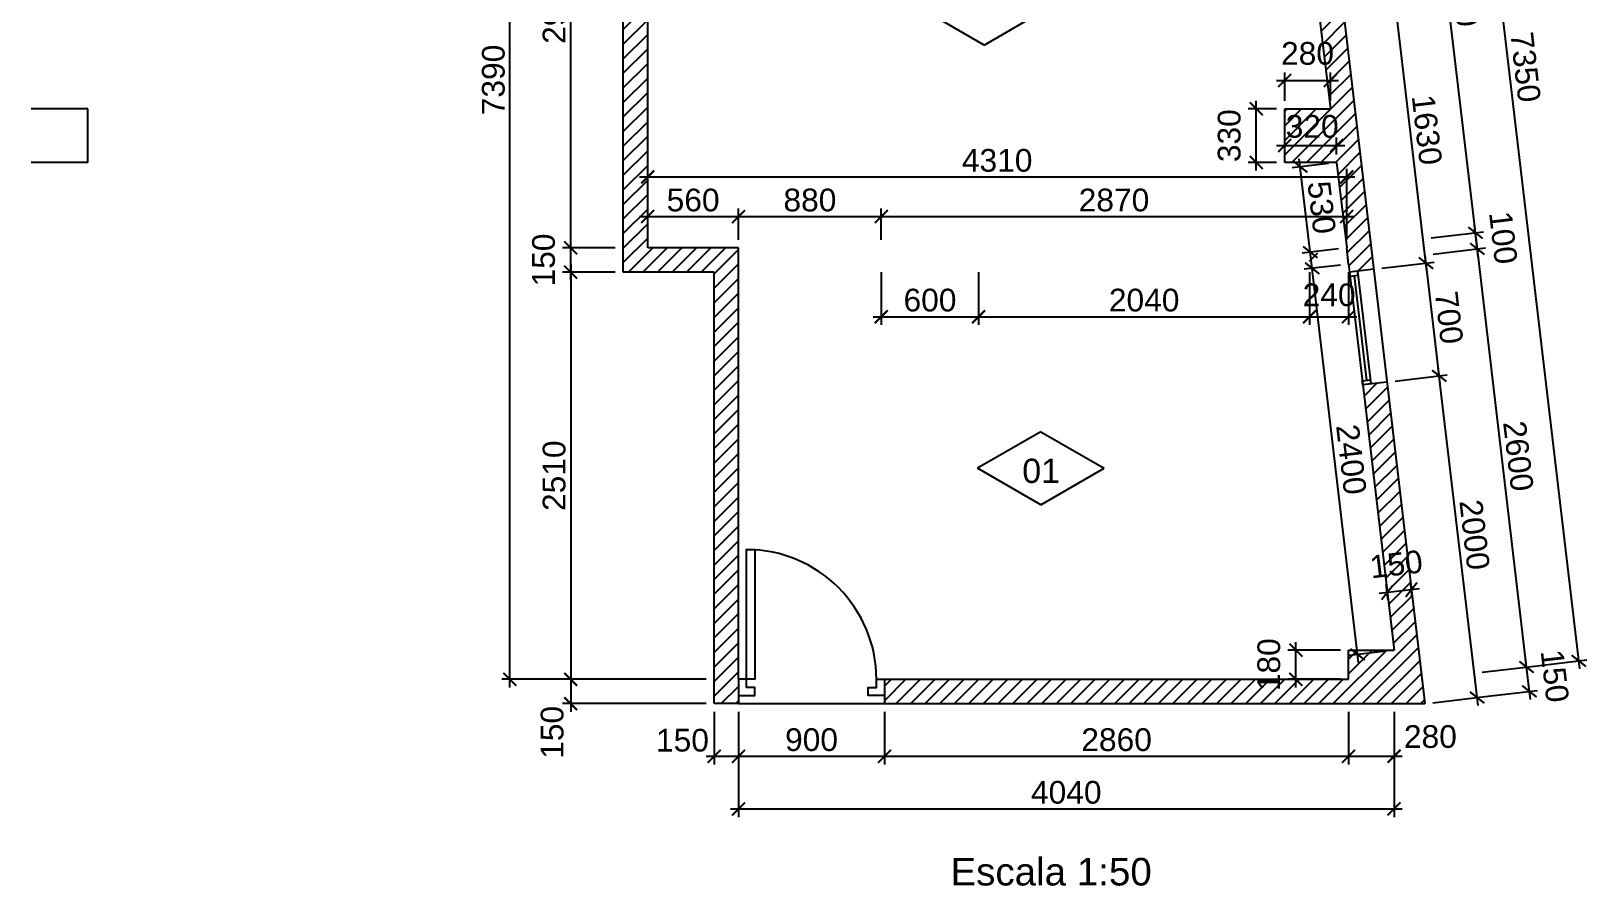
# Model space of a CAD drawing. Header units: millimetres. Extents: x -3360 to 23723, y -274 to 10176.
# Drawn here: x -3360 to 6229, y -274 to 4996 of the extents above; entities that cross this region are included whole.
import ezdxf

# ---------------------------------------------------------------- set-up
doc = ezdxf.new("R2010")
doc.units = ezdxf.units.MM
for name, color, linetype in [('A_locales', 4, 'Continuous'), ('A_text', 4, 'Continuous'), ('Carpintería', 1, 'Continuous'), ('Cotas', 6, 'Continuous'), ('Muros', 2, 'Continuous'), ('Sombreado', 9, 'Continuous'), ('Textos', 1, 'Continuous')]:
    doc.layers.add(name, color=color, linetype=linetype)
doc.styles.add('Arial', font='arial.ttf')
doc.styles.get("Standard").update_dxf_attribs({"font": 'arial.ttf'})
doc.dimstyles.new('STANDARD$0', dxfattribs={"dimscale": 0, "dimtxt": 2, "dimasz": 2, "dimexe": 2, "dimexo": 2, "dimgap": 1, "dimtad": 1, "dimdec": 0, "dimzin": 0, "dimdsep": 46, "dimtxsty": 'Standard', "dimblk1": 'ARCHTICK', "dimblk2": 'ARCHTICK', "dimsah": 1, "dimcen": 0.09, "dimclrd": 6, "dimclre": 6, "dimclrt": 4, "dimadec": 0, "dimazin": 0, "dimtfac": 1, "dimtdec": 4, "dimtofl": 0, "dimtmove": 2, "dimatfit": 3, "dimldrblk": 'ARCHTICK', "dimfxl": 1, "dimtolj": 1, "dimtzin": 0, "dimarcsym": 0})
pattern_1 = [(45, (-10014.09, 0), (-44.90128, 44.90128), [])]

# ---------------------------------------------------------------- blocks, each defined once
blk = doc.blocks.new('_ArchTick')
at = {"color": 0, "const_width": 0.15}
blk.add_lwpolyline([(-0.5, -0.5), (0.5, 0.5)], dxfattribs=at)
blk = doc.blocks.new('*D1')
at = {"layer": 'Cotas', "color": 6, "lineweight": -2, "transparency": 16777216}
for p, q in [((1000, 800), (1000, 475.5)), ((1900, 800), (1900, 475.5)), ((950, 525.5), (1950, 525.5))]:
    blk.add_line(p, q, dxfattribs=at)
at = {"layer": 'Defpoints', "color": 0, "transparency": 16777216}
for p in [(1000, 850), (1900, 850), (1900, 525.5)]:
    blk.add_point(p, dxfattribs=at)
at = {"layer": 'Cotas', "color": 6, "lineweight": -2, "transparency": 16777216, "xscale": 80, "yscale": 80, "zscale": 80, "rotation": 180}
blk.add_blockref('_ArchTick', (1000, 525.5), dxfattribs=at)
at = {"layer": 'Cotas', "color": 6, "lineweight": -2, "transparency": 16777216, "xscale": 80, "yscale": 80, "zscale": 80}
blk.add_blockref('_ArchTick', (1900, 525.5), dxfattribs=at)
at = {"layer": 'Cotas', "color": 4, "transparency": 16777216, "insert": (1450, 627), "char_height": 140, "attachment_point": 5, "style": 'Arial'}
blk.add_mtext('\\A1;900', dxfattribs=at)
blk = doc.blocks.new('*D3')
at = {"layer": 'Cotas', "color": 6, "lineweight": -2, "transparency": 16777216}
for p, q in [((850, 800), (850, 475.5)), ((1000, 800), (1000, 475.5)), ((800, 525.5), (1050, 525.5))]:
    blk.add_line(p, q, dxfattribs=at)
at = {"layer": 'Defpoints', "color": 0, "transparency": 16777216}
for p in [(850, 850), (1000, 850), (1000, 525.5)]:
    blk.add_point(p, dxfattribs=at)
at = {"layer": 'Cotas', "color": 6, "lineweight": -2, "transparency": 16777216, "xscale": 80, "yscale": 80, "zscale": 80, "rotation": 180}
blk.add_blockref('_ArchTick', (850, 525.5), dxfattribs=at)
at = {"layer": 'Cotas', "color": 6, "lineweight": -2, "transparency": 16777216, "xscale": 80, "yscale": 80, "zscale": 80}
blk.add_blockref('_ArchTick', (1000, 525.5), dxfattribs=at)
at = {"layer": 'Cotas', "color": 4, "transparency": 16777216, "insert": (654.5, 623.8), "char_height": 140, "attachment_point": 5, "style": 'Arial'}
blk.add_mtext('\\A1;150', dxfattribs=at)
blk = doc.blocks.new('*D4')
at = {"layer": 'Cotas', "color": 6, "lineweight": -2, "transparency": 16777216}
for p, q in [((1900, 800), (1900, 475.5)), ((4760, 800), (4760, 475.5)), ((1850, 525.5), (4810, 525.5))]:
    blk.add_line(p, q, dxfattribs=at)
at = {"layer": 'Defpoints', "color": 0, "transparency": 16777216}
for p in [(1900, 850), (4760, 850), (4760, 525.5)]:
    blk.add_point(p, dxfattribs=at)
at = {"layer": 'Cotas', "color": 6, "lineweight": -2, "transparency": 16777216, "xscale": 80, "yscale": 80, "zscale": 80, "rotation": 180}
blk.add_blockref('_ArchTick', (1900, 525.5), dxfattribs=at)
at = {"layer": 'Cotas', "color": 6, "lineweight": -2, "transparency": 16777216, "xscale": 80, "yscale": 80, "zscale": 80}
blk.add_blockref('_ArchTick', (4760, 525.5), dxfattribs=at)
at = {"layer": 'Cotas', "color": 4, "transparency": 16777216, "insert": (3330, 627), "char_height": 140, "attachment_point": 5, "style": 'Arial'}
blk.add_mtext('\\A1;2860', dxfattribs=at)
blk = doc.blocks.new('*D5')
at = {"layer": 'Cotas', "color": 6, "lineweight": -2, "transparency": 16777216}
for p, q in [((4760, 800), (4760, 475.5)), ((5040, 800), (5040, 475.5)), ((4710, 525.5), (5090, 525.5))]:
    blk.add_line(p, q, dxfattribs=at)
at = {"layer": 'Defpoints', "color": 0, "transparency": 16777216}
for p in [(4760, 850), (5040, 850), (5040, 525.5)]:
    blk.add_point(p, dxfattribs=at)
at = {"layer": 'Cotas', "color": 6, "lineweight": -2, "transparency": 16777216, "xscale": 80, "yscale": 80, "zscale": 80, "rotation": 180}
blk.add_blockref('_ArchTick', (4760, 525.5), dxfattribs=at)
at = {"layer": 'Cotas', "color": 6, "lineweight": -2, "transparency": 16777216, "xscale": 80, "yscale": 80, "zscale": 80}
blk.add_blockref('_ArchTick', (5040, 525.5), dxfattribs=at)
at = {"layer": 'Cotas', "color": 4, "transparency": 16777216, "insert": (5264.1, 646.3), "char_height": 140, "attachment_point": 5, "style": 'Arial'}
blk.add_mtext('\\A1;280', dxfattribs=at)
blk = doc.blocks.new('*D6')
at = {"layer": 'Cotas', "color": 6, "lineweight": -2, "transparency": 16777216}
for p, q in [((5558, 838.3), (5313, 2920.2)), ((5046.3, 2838.5), (5368.5, 2876.4)), ((5279.5, 855.8), (5601.8, 893.8))]:
    blk.add_line(p, q, dxfattribs=at)
at = {"layer": 'Defpoints', "color": 0, "transparency": 16777216}
for p in [(4996.6, 2832.7), (5318.9, 2870.6), (5229.9, 850)]:
    blk.add_point(p, dxfattribs=at)
at = {"layer": 'Cotas', "color": 6, "lineweight": -2, "transparency": 16777216, "xscale": 80, "yscale": 80, "zscale": 80}
for p, rotation in [((5318.9, 2870.6), 96.70983680774475), ((5552.1, 887.9), 276.7098368077448)]:
    blk.add_blockref('_ArchTick', p, dxfattribs=dict(at, rotation=rotation))
at = {"layer": 'Cotas', "color": 4, "transparency": 16777216, "insert": (5536.3, 1891.1), "char_height": 140, "attachment_point": 5, "rotation": 276.70984, "style": 'Arial'}
blk.add_mtext('\\A1;2000', dxfattribs=at)
blk = doc.blocks.new('*D7')
at = {"layer": 'Cotas', "color": 6, "lineweight": -2, "transparency": 16777216}
for p, q in [((800, 1000), (-84.5, 1000)), ((-34.5, 1050), (-34.5, 800)), ((800, 850), (-84.5, 850))]:
    blk.add_line(p, q, dxfattribs=at)
at = {"layer": 'Defpoints', "color": 0, "transparency": 16777216}
for p in [(850, 1000), (-34.5, 850), (850, 850)]:
    blk.add_point(p, dxfattribs=at)
at = {"layer": 'Cotas', "color": 6, "lineweight": -2, "transparency": 16777216, "xscale": 80, "yscale": 80, "zscale": 80}
for p, rotation in [((-34.5, 1000), 90), ((-34.5, 850), 270)]:
    blk.add_blockref('_ArchTick', p, dxfattribs=dict(at, rotation=rotation))
at = {"layer": 'Cotas', "color": 4, "transparency": 16777216, "insert": (-148.2, 672.9), "char_height": 140, "attachment_point": 5, "rotation": 90, "style": 'Arial'}
blk.add_mtext('\\A1;150', dxfattribs=at)
blk = doc.blocks.new('*D8')
at = {"layer": 'Cotas', "color": 6, "lineweight": -2, "transparency": 16777216}
for p, q in [((-34.5, 3560), (-34.5, 950)), ((240, 3510), (-84.5, 3510)), ((800, 1000), (-84.5, 1000))]:
    blk.add_line(p, q, dxfattribs=at)
at = {"layer": 'Defpoints', "color": 0, "transparency": 16777216}
for p in [(290, 3510), (-34.5, 1000), (850, 1000)]:
    blk.add_point(p, dxfattribs=at)
at = {"layer": 'Cotas', "color": 6, "lineweight": -2, "transparency": 16777216, "xscale": 80, "yscale": 80, "zscale": 80}
for p, rotation in [((-34.5, 3510), 90), ((-34.5, 1000), 270)]:
    blk.add_blockref('_ArchTick', p, dxfattribs=dict(at, rotation=rotation))
at = {"layer": 'Cotas', "color": 4, "transparency": 16777216, "insert": (-136, 2255), "char_height": 140, "attachment_point": 5, "rotation": 90, "style": 'Arial'}
blk.add_mtext('\\A1;2510', dxfattribs=at)
blk = doc.blocks.new('*D9')
at = {"layer": 'Cotas', "color": 6, "lineweight": -2, "transparency": 16777216}
for p, q in [((240, 3660), (-84.5, 3660)), ((-34.5, 3460), (-34.5, 3710)), ((240, 3510), (-84.5, 3510))]:
    blk.add_line(p, q, dxfattribs=at)
at = {"layer": 'Defpoints', "color": 0, "transparency": 16777216}
for p in [(-34.5, 3660), (290, 3660), (290, 3510)]:
    blk.add_point(p, dxfattribs=at)
at = {"layer": 'Cotas', "color": 6, "lineweight": -2, "transparency": 16777216, "xscale": 80, "yscale": 80, "zscale": 80}
for p, rotation in [((-34.5, 3660), 90), ((-34.5, 3510), 270)]:
    blk.add_blockref('_ArchTick', p, dxfattribs=dict(at, rotation=rotation))
at = {"layer": 'Cotas', "color": 4, "transparency": 16777216, "insert": (-201, 3585), "char_height": 140, "attachment_point": 5, "rotation": 90, "style": 'Arial'}
blk.add_mtext('\\A1;150', dxfattribs=at)
blk = doc.blocks.new('*D10')
at = {"layer": 'Cotas', "color": 6, "lineweight": -2, "transparency": 16777216}
for p, q in [((4964.5, 3533.7), (5286.7, 3571.6)), ((5324.7, 2820.9), (5231.2, 3615.4)), ((5046.3, 2838.5), (5368.5, 2876.4))]:
    blk.add_line(p, q, dxfattribs=at)
at = {"layer": 'Defpoints', "color": 0, "transparency": 16777216}
for p in [(5237.1, 3565.8), (4914.8, 3527.9), (4996.6, 2832.7)]:
    blk.add_point(p, dxfattribs=at)
at = {"layer": 'Cotas', "color": 6, "lineweight": -2, "transparency": 16777216, "xscale": 80, "yscale": 80, "zscale": 80}
for p, rotation in [((5237.1, 3565.8), 96.70983680774467), ((5318.9, 2870.6), 276.7098368077446)]:
    blk.add_blockref('_ArchTick', p, dxfattribs=dict(at, rotation=rotation))
at = {"layer": 'Cotas', "color": 4, "transparency": 16777216, "insert": (5378.8, 3230), "char_height": 140, "attachment_point": 5, "rotation": 276.70984, "style": 'Arial'}
blk.add_mtext('\\A1;700', dxfattribs=at)
blk = doc.blocks.new('*D11')
at = {"layer": 'Cotas', "color": 6, "lineweight": -2, "transparency": 16777216}
for p, q in [((4773.9, 5153.6), (5096.2, 5191.5)), ((5242.9, 3516.1), (5040.7, 5235.3)), ((4964.5, 3533.7), (5286.7, 3571.6))]:
    blk.add_line(p, q, dxfattribs=at)
at = {"layer": 'Defpoints', "color": 0, "transparency": 16777216}
for p in [(5046.5, 5185.6), (4724.2, 5147.7), (4914.8, 3527.9)]:
    blk.add_point(p, dxfattribs=at)
at = {"layer": 'Cotas', "color": 6, "lineweight": -2, "transparency": 16777216, "xscale": 80, "yscale": 80, "zscale": 80}
for p, rotation in [((5046.5, 5185.6), 96.70983680774467), ((5237.1, 3565.8), 276.7098368077446)]:
    blk.add_blockref('_ArchTick', p, dxfattribs=dict(at, rotation=rotation))
at = {"layer": 'Cotas', "color": 4, "transparency": 16777216, "insert": (5242.6, 4387.6), "char_height": 140, "attachment_point": 5, "rotation": 276.70984, "style": 'Arial'}
blk.add_mtext('\\A1;1630', dxfattribs=at)
blk = doc.blocks.new('*D12')
at = {"layer": 'Cotas', "color": 6, "lineweight": -2, "transparency": 16777216}
for p, q in [((4710, 1180), (4385.5, 1180)), ((4435.5, 950), (4435.5, 1230)), ((4710, 1000), (4385.5, 1000))]:
    blk.add_line(p, q, dxfattribs=at)
at = {"layer": 'Defpoints', "color": 0, "transparency": 16777216}
for p in [(4435.5, 1180), (4760, 1180), (4760, 1000)]:
    blk.add_point(p, dxfattribs=at)
at = {"layer": 'Cotas', "color": 6, "lineweight": -2, "transparency": 16777216, "xscale": 80, "yscale": 80, "zscale": 80}
for p, rotation in [((4435.5, 1180), 90), ((4435.5, 1000), 270)]:
    blk.add_blockref('_ArchTick', p, dxfattribs=dict(at, rotation=rotation))
at = {"layer": 'Cotas', "color": 4, "transparency": 16777216, "insert": (4269, 1090), "char_height": 140, "attachment_point": 5, "rotation": 90, "style": 'Arial'}
blk.add_mtext('\\A1;180', dxfattribs=at)
blk = doc.blocks.new('*D13')
at = {"layer": 'Cotas', "color": 6, "lineweight": -2, "transparency": 16777216}
for p, q in [((4710.3, 3554.2), (4486.1, 3527.8)), ((4821.6, 1104), (4529.9, 3583.3)), ((4990.3, 1174.2), (4766.1, 1147.8))]:
    blk.add_line(p, q, dxfattribs=at)
at = {"layer": 'Defpoints', "color": 0, "transparency": 16777216}
for p in [(4760, 3560), (4535.8, 3533.6), (5040, 1180)]:
    blk.add_point(p, dxfattribs=at)
at = {"layer": 'Cotas', "color": 6, "lineweight": -2, "transparency": 16777216, "xscale": 80, "yscale": 80, "zscale": 80}
for p, rotation in [((4535.8, 3533.6), 96.70983680774627), ((4815.8, 1153.6), 276.7098368077463)]:
    blk.add_blockref('_ArchTick', p, dxfattribs=dict(at, rotation=rotation))
at = {"layer": 'Cotas', "color": 4, "transparency": 16777216, "insert": (4776.5, 2355.5), "char_height": 140, "attachment_point": 5, "rotation": 276.70984, "style": 'Arial'}
blk.add_mtext('\\A1;2400', dxfattribs=at)
blk = doc.blocks.new('*D14')
at = {"layer": 'Cotas', "color": 6, "lineweight": -2, "transparency": 16777216}
for p, q in [((1880, 3510), (1880, 3185.5)), ((2480, 3510), (2480, 3185.5)), ((1830, 3235.5), (2530, 3235.5))]:
    blk.add_line(p, q, dxfattribs=at)
at = {"layer": 'Defpoints', "color": 0, "transparency": 16777216}
for p in [(1880, 3560), (2480, 3560), (2480, 3235.5)]:
    blk.add_point(p, dxfattribs=at)
at = {"layer": 'Cotas', "color": 6, "lineweight": -2, "transparency": 16777216, "xscale": 80, "yscale": 80, "zscale": 80, "rotation": 180}
blk.add_blockref('_ArchTick', (1880, 3235.5), dxfattribs=at)
at = {"layer": 'Cotas', "color": 6, "lineweight": -2, "transparency": 16777216, "xscale": 80, "yscale": 80, "zscale": 80}
blk.add_blockref('_ArchTick', (2480, 3235.5), dxfattribs=at)
at = {"layer": 'Cotas', "color": 4, "transparency": 16777216, "insert": (2180, 3337), "char_height": 140, "attachment_point": 5, "style": 'Arial'}
blk.add_mtext('\\A1;600', dxfattribs=at)
blk = doc.blocks.new('*D15')
at = {"layer": 'Cotas', "color": 6, "lineweight": -2, "transparency": 16777216}
for p, q in [((2480, 3510), (2480, 3185.5)), ((4520, 3510), (4520, 3185.5)), ((2430, 3235.5), (4570, 3235.5))]:
    blk.add_line(p, q, dxfattribs=at)
at = {"layer": 'Defpoints', "color": 0, "transparency": 16777216}
for p in [(2480, 3560), (4520, 3560), (4520, 3235.5)]:
    blk.add_point(p, dxfattribs=at)
at = {"layer": 'Cotas', "color": 6, "lineweight": -2, "transparency": 16777216, "xscale": 80, "yscale": 80, "zscale": 80, "rotation": 180}
blk.add_blockref('_ArchTick', (2480, 3235.5), dxfattribs=at)
at = {"layer": 'Cotas', "color": 6, "lineweight": -2, "transparency": 16777216, "xscale": 80, "yscale": 80, "zscale": 80}
blk.add_blockref('_ArchTick', (4520, 3235.5), dxfattribs=at)
at = {"layer": 'Cotas', "color": 4, "transparency": 16777216, "insert": (3500, 3337), "char_height": 140, "attachment_point": 5, "style": 'Arial'}
blk.add_mtext('\\A1;2040', dxfattribs=at)
blk = doc.blocks.new('*D16')
at = {"layer": 'Cotas', "color": 6, "lineweight": -2, "transparency": 16777216}
for p, q in [((4520, 3510), (4520, 3185.5)), ((4760, 3510), (4760, 3185.5)), ((4470, 3235.5), (4810, 3235.5))]:
    blk.add_line(p, q, dxfattribs=at)
at = {"layer": 'Defpoints', "color": 0, "transparency": 16777216}
for p in [(4520, 3560), (4760, 3560), (4760, 3235.5)]:
    blk.add_point(p, dxfattribs=at)
at = {"layer": 'Cotas', "color": 6, "lineweight": -2, "transparency": 16777216, "xscale": 80, "yscale": 80, "zscale": 80, "rotation": 180}
blk.add_blockref('_ArchTick', (4520, 3235.5), dxfattribs=at)
at = {"layer": 'Cotas', "color": 6, "lineweight": -2, "transparency": 16777216, "xscale": 80, "yscale": 80, "zscale": 80}
blk.add_blockref('_ArchTick', (4760, 3235.5), dxfattribs=at)
at = {"layer": 'Cotas', "color": 4, "transparency": 16777216, "insert": (4640, 3369.3), "char_height": 140, "attachment_point": 5, "style": 'Arial'}
blk.add_mtext('\\A1;240', dxfattribs=at)
blk = doc.blocks.new('*D17')
at = {"layer": 'Cotas', "color": 6, "lineweight": -2, "transparency": 16777216}
for p, q in [((1830, 3852.5), (4798.2, 3852.5)), ((1880, 3710), (1880, 3902.5)), ((4748.2, 3710), (4748.2, 3902.5))]:
    blk.add_line(p, q, dxfattribs=at)
at = {"layer": 'Defpoints', "color": 0, "transparency": 16777216}
for p in [(4748.2, 3852.5), (1880, 3660), (4748.2, 3660)]:
    blk.add_point(p, dxfattribs=at)
at = {"layer": 'Cotas', "color": 6, "lineweight": -2, "transparency": 16777216, "xscale": 80, "yscale": 80, "zscale": 80, "rotation": 180}
blk.add_blockref('_ArchTick', (1880, 3852.5), dxfattribs=at)
at = {"layer": 'Cotas', "color": 6, "lineweight": -2, "transparency": 16777216, "xscale": 80, "yscale": 80, "zscale": 80}
blk.add_blockref('_ArchTick', (4748.2, 3852.5), dxfattribs=at)
at = {"layer": 'Cotas', "color": 4, "transparency": 16777216, "insert": (3314.1, 3954), "char_height": 140, "attachment_point": 5, "style": 'Arial'}
blk.add_mtext('\\A1;2870', dxfattribs=at)
blk = doc.blocks.new('*D18')
at = {"layer": 'Cotas', "color": 6, "lineweight": -2, "transparency": 16777216}
for p, q in [((4636.7, 4180.5), (4412.4, 4154.1)), ((4529.8, 3584), (4456.2, 4209.6)), ((4698.6, 3654.2), (4474.3, 3627.8))]:
    blk.add_line(p, q, dxfattribs=at)
at = {"layer": 'Defpoints', "color": 0, "transparency": 16777216}
for p in [(4462.1, 4160), (4686.3, 4186.4), (4748.2, 3660)]:
    blk.add_point(p, dxfattribs=at)
at = {"layer": 'Cotas', "color": 6, "lineweight": -2, "transparency": 16777216, "xscale": 80, "yscale": 80, "zscale": 80}
for p, rotation in [((4462.1, 4160), 96.70983680774475), ((4524, 3633.6), 276.7098368077448)]:
    blk.add_blockref('_ArchTick', p, dxfattribs=dict(at, rotation=rotation))
at = {"layer": 'Cotas', "color": 4, "transparency": 16777216, "insert": (4593.9, 3908.7), "char_height": 140, "attachment_point": 5, "rotation": 276.70984, "style": 'Arial'}
blk.add_mtext('\\A1;530', dxfattribs=at)
blk = doc.blocks.new('*D19')
at = {"layer": 'Cotas', "color": 6, "lineweight": -2, "transparency": 16777216}
for p, q in [((4316.3, 4516.4), (4141.2, 4516.4)), ((4191.2, 4136.4), (4191.2, 4566.4)), ((4316.3, 4186.4), (4141.2, 4186.4))]:
    blk.add_line(p, q, dxfattribs=at)
at = {"layer": 'Defpoints', "color": 0, "transparency": 16777216}
for p in [(4191.2, 4516.4), (4366.3, 4516.4), (4366.3, 4186.4)]:
    blk.add_point(p, dxfattribs=at)
at = {"layer": 'Cotas', "color": 6, "lineweight": -2, "transparency": 16777216, "xscale": 80, "yscale": 80, "zscale": 80}
for p, rotation in [((4191.2, 4516.4), 90), ((4191.2, 4186.4), 270)]:
    blk.add_blockref('_ArchTick', p, dxfattribs=dict(at, rotation=rotation))
at = {"layer": 'Cotas', "color": 4, "transparency": 16777216, "insert": (4024.7, 4351.4), "char_height": 140, "attachment_point": 5, "rotation": 90, "style": 'Arial'}
blk.add_mtext('\\A1;330', dxfattribs=at)
blk = doc.blocks.new('*D20')
at = {"layer": 'Cotas', "color": 6, "lineweight": -2, "transparency": 16777216}
for p, q in [((4366.3, 4566.4), (4366.3, 4741.5)), ((4647.5, 4566.4), (4647.5, 4741.5)), ((4316.3, 4691.5), (4697.5, 4691.5))]:
    blk.add_line(p, q, dxfattribs=at)
at = {"layer": 'Defpoints', "color": 0, "transparency": 16777216}
for p in [(4647.5, 4691.5), (4366.3, 4516.4), (4647.5, 4516.4)]:
    blk.add_point(p, dxfattribs=at)
at = {"layer": 'Cotas', "color": 6, "lineweight": -2, "transparency": 16777216, "xscale": 80, "yscale": 80, "zscale": 80, "rotation": 180}
blk.add_blockref('_ArchTick', (4366.3, 4691.5), dxfattribs=at)
at = {"layer": 'Cotas', "color": 6, "lineweight": -2, "transparency": 16777216, "xscale": 80, "yscale": 80, "zscale": 80}
blk.add_blockref('_ArchTick', (4647.5, 4691.5), dxfattribs=at)
at = {"layer": 'Cotas', "color": 4, "transparency": 16777216, "insert": (4506.9, 4858), "char_height": 140, "attachment_point": 5, "style": 'Arial'}
blk.add_mtext('\\A1;280', dxfattribs=at)
blk = doc.blocks.new('*D21')
at = {"layer": 'Cotas', "color": 6, "lineweight": -2, "transparency": 16777216}
for p, q in [((4366.3, 4236.4), (4366.3, 4340.7)), ((4686.3, 4236.4), (4686.3, 4340.7)), ((4316.3, 4290.7), (4736.3, 4290.7))]:
    blk.add_line(p, q, dxfattribs=at)
at = {"layer": 'Defpoints', "color": 0, "transparency": 16777216}
for p in [(4686.3, 4290.7), (4366.3, 4186.4), (4686.3, 4186.4)]:
    blk.add_point(p, dxfattribs=at)
at = {"layer": 'Cotas', "color": 6, "lineweight": -2, "transparency": 16777216, "xscale": 80, "yscale": 80, "zscale": 80, "rotation": 180}
blk.add_blockref('_ArchTick', (4366.3, 4290.7), dxfattribs=at)
at = {"layer": 'Cotas', "color": 6, "lineweight": -2, "transparency": 16777216, "xscale": 80, "yscale": 80, "zscale": 80}
blk.add_blockref('_ArchTick', (4686.3, 4290.7), dxfattribs=at)
at = {"layer": 'Cotas', "color": 4, "transparency": 16777216, "insert": (4535.5, 4407.8), "char_height": 140, "attachment_point": 5, "style": 'Arial'}
blk.add_mtext('\\A1;320', dxfattribs=at)
blk = doc.blocks.new('*D24')
at = {"layer": 'Cotas', "color": 6, "lineweight": -2, "transparency": 16777216}
for p, q in [((5584.1, 1043.8), (5906.4, 1081.7)), ((5880.2, 876.2), (5850.9, 1125.5)), ((5601.8, 893.8), (5924.1, 931.7))]:
    blk.add_line(p, q, dxfattribs=at)
at = {"layer": 'Defpoints', "color": 0, "transparency": 16777216}
for p in [(5856.8, 1075.8), (5534.5, 1037.9), (5552.1, 887.9)]:
    blk.add_point(p, dxfattribs=at)
at = {"layer": 'Cotas', "color": 6, "lineweight": -2, "transparency": 16777216, "xscale": 80, "yscale": 80, "zscale": 80}
for p, rotation in [((5856.8, 1075.8), 96.70983680774606), ((5874.4, 925.8), 276.709836807746)]:
    blk.add_blockref('_ArchTick', p, dxfattribs=dict(at, rotation=rotation))
at = {"layer": 'Cotas', "color": 4, "transparency": 16777216, "insert": (6030.9, 1020.3), "char_height": 140, "attachment_point": 5, "rotation": 276.70984, "style": 'Arial'}
blk.add_mtext('\\A1;150', dxfattribs=at)
blk = doc.blocks.new('*D25')
at = {"layer": 'Cotas', "color": 6, "lineweight": -2, "transparency": 16777216}
for p, q in [((5280.9, 3621.3), (5603.2, 3659.2)), ((5862.6, 1026.2), (5547.7, 3703)), ((5584.1, 1043.8), (5906.4, 1081.7))]:
    blk.add_line(p, q, dxfattribs=at)
at = {"layer": 'Defpoints', "color": 0, "transparency": 16777216}
for p in [(5553.5, 3653.4), (5231.2, 3615.4), (5534.5, 1037.9)]:
    blk.add_point(p, dxfattribs=at)
at = {"layer": 'Cotas', "color": 6, "lineweight": -2, "transparency": 16777216, "xscale": 80, "yscale": 80, "zscale": 80}
for p, rotation in [((5553.5, 3653.4), 96.7098368077461), ((5856.8, 1075.8), 276.7098368077461)]:
    blk.add_blockref('_ArchTick', p, dxfattribs=dict(at, rotation=rotation))
at = {"layer": 'Cotas', "color": 4, "transparency": 16777216, "insert": (5805.9, 2376.4), "char_height": 140, "attachment_point": 5, "rotation": 276.70984, "style": 'Arial'}
blk.add_mtext('\\A1;2600', dxfattribs=at)
blk = doc.blocks.new('*D26')
at = {"layer": 'Cotas', "color": 6, "lineweight": -2, "transparency": 16777216}
for p, q in [((5269.2, 3720.9), (5591.5, 3758.8)), ((5559.4, 3603.7), (5536, 3802.6)), ((5280.9, 3621.3), (5603.2, 3659.2))]:
    blk.add_line(p, q, dxfattribs=at)
at = {"layer": 'Defpoints', "color": 0, "transparency": 16777216}
for p in [(5541.8, 3752.9), (5219.5, 3715), (5231.2, 3615.4)]:
    blk.add_point(p, dxfattribs=at)
at = {"layer": 'Cotas', "color": 6, "lineweight": -2, "transparency": 16777216, "xscale": 80, "yscale": 80, "zscale": 80}
for p, rotation in [((5541.8, 3752.9), 96.70983680774475), ((5553.5, 3653.4), 276.7098368077448)]:
    blk.add_blockref('_ArchTick', p, dxfattribs=dict(at, rotation=rotation))
at = {"layer": 'Cotas', "color": 4, "transparency": 16777216, "insert": (5713, 3722.6), "char_height": 140, "attachment_point": 5, "rotation": 276.70984, "style": 'Arial'}
blk.add_mtext('\\A1;100', dxfattribs=at)
blk = doc.blocks.new('*D27')
at = {"layer": 'Cotas', "color": 6, "lineweight": -2, "transparency": 16777216}
for p, q in [((5547.6, 3703.3), (5188.9, 6753)), ((4922.1, 6671.3), (5244.4, 6709.2)), ((5269.2, 3720.9), (5591.5, 3758.8))]:
    blk.add_line(p, q, dxfattribs=at)
at = {"layer": 'Defpoints', "color": 0, "transparency": 16777216}
for p in [(4872.4, 6665.4), (5194.7, 6703.4), (5219.5, 3715)]:
    blk.add_point(p, dxfattribs=at)
at = {"layer": 'Cotas', "color": 6, "lineweight": -2, "transparency": 16777216, "xscale": 80, "yscale": 80, "zscale": 80}
for p, rotation in [((5194.7, 6703.4), 96.70983680774475), ((5541.8, 3752.9), 276.7098368077448)]:
    blk.add_blockref('_ArchTick', p, dxfattribs=dict(at, rotation=rotation))
at = {"layer": 'Cotas', "color": 4, "transparency": 16777216, "insert": (5469, 5240), "char_height": 140, "attachment_point": 5, "rotation": 276.70984, "style": 'Arial'}
blk.add_mtext('\\A1;2970', dxfattribs=at)
blk = doc.blocks.new('*D28')
at = {"layer": 'Cotas', "color": 6, "lineweight": -2, "transparency": 16777216}
for p, q in [((-34.5, 3610), (-34.5, 6660)), ((240, 6610), (-84.5, 6610)), ((240, 3660), (-84.5, 3660))]:
    blk.add_line(p, q, dxfattribs=at)
at = {"layer": 'Defpoints', "color": 0, "transparency": 16777216}
for p in [(-34.5, 6610), (290, 6610), (290, 3660)]:
    blk.add_point(p, dxfattribs=at)
at = {"layer": 'Cotas', "color": 6, "lineweight": -2, "transparency": 16777216, "xscale": 80, "yscale": 80, "zscale": 80}
for p, rotation in [((-34.5, 6610), 90), ((-34.5, 3660), 270)]:
    blk.add_blockref('_ArchTick', p, dxfattribs=dict(at, rotation=rotation))
at = {"layer": 'Cotas', "color": 4, "transparency": 16777216, "insert": (-136, 5135), "char_height": 140, "attachment_point": 5, "rotation": 90, "style": 'Arial'}
blk.add_mtext('\\A1;2950', dxfattribs=at)
blk = doc.blocks.new('*D61')
at = {"layer": 'Cotas', "color": 6, "lineweight": -2, "transparency": 16777216}
for p, q in [((1000, 475.5), (1000, 151)), ((5040, 475.5), (5040, 151)), ((950, 201), (5090, 201))]:
    blk.add_line(p, q, dxfattribs=at)
at = {"layer": 'Defpoints', "color": 0, "transparency": 16777216}
for p in [(1000, 525.5), (5040, 525.5), (5040, 201)]:
    blk.add_point(p, dxfattribs=at)
at = {"layer": 'Cotas', "color": 6, "lineweight": -2, "transparency": 16777216, "xscale": 80, "yscale": 80, "zscale": 80, "rotation": 180}
blk.add_blockref('_ArchTick', (1000, 201), dxfattribs=at)
at = {"layer": 'Cotas', "color": 6, "lineweight": -2, "transparency": 16777216, "xscale": 80, "yscale": 80, "zscale": 80}
blk.add_blockref('_ArchTick', (5040, 201), dxfattribs=at)
at = {"layer": 'Cotas', "color": 4, "transparency": 16777216, "insert": (3020, 302.5), "char_height": 140, "attachment_point": 5, "style": 'Arial'}
blk.add_mtext('\\A1;4040', dxfattribs=at)
blk = doc.blocks.new('*D62')
at = {"layer": 'Cotas', "color": 6, "lineweight": -2, "transparency": 16777216}
for p, q in [((5196.8, 1558.5), (4948.6, 1529.3)), ((5003.7, 1488.4), (4992.4, 1584.8)), ((5152.8, 1504.7), (5141.3, 1602.4))]:
    blk.add_line(p, q, dxfattribs=at)
at = {"layer": 'Defpoints', "color": 0, "transparency": 16777216}
for p in [(4998.2, 1535.2), (5009.6, 1438.7), (5158.7, 1455)]:
    blk.add_point(p, dxfattribs=at)
at = {"layer": 'Cotas', "color": 6, "lineweight": -2, "transparency": 16777216, "xscale": 80, "yscale": 80, "zscale": 80}
for p, rotation in [((4998.2, 1535.2), 186.709836807746), ((5147.2, 1552.7), 6.709836807746044)]:
    blk.add_blockref('_ArchTick', p, dxfattribs=dict(at, rotation=rotation))
at = {"layer": 'Cotas', "color": 4, "transparency": 16777216, "insert": (5053.2, 1709.3), "char_height": 140, "attachment_point": 5, "rotation": 6.70984, "style": 'Arial'}
blk.add_mtext('\\A1;150', dxfattribs=at)
blk = doc.blocks.new('*D78')
at = {"layer": 'Cotas', "color": 6, "lineweight": -2, "transparency": 16777216}
for p, q in [((6184.9, 1064.1), (5314.7, 8460.9)), ((5047.9, 8379.2), (5370.2, 8417.1)), ((5906.4, 1081.7), (6228.7, 1119.6))]:
    blk.add_line(p, q, dxfattribs=at)
at = {"layer": 'Defpoints', "color": 0, "transparency": 16777216}
for p in [(4998.2, 8373.4), (5320.5, 8411.3), (5856.8, 1075.8)]:
    blk.add_point(p, dxfattribs=at)
at = {"layer": 'Cotas', "color": 6, "lineweight": -2, "transparency": 16777216, "xscale": 80, "yscale": 80, "zscale": 80}
for p, rotation in [((5320.5, 8411.3), 96.70983680774606), ((6179, 1113.7), 276.709836807746)]:
    blk.add_blockref('_ArchTick', p, dxfattribs=dict(at, rotation=rotation))
at = {"layer": 'Cotas', "color": 4, "transparency": 16777216, "insert": (5850.6, 4774.4), "char_height": 140, "attachment_point": 5, "rotation": 276.70984, "style": 'Arial'}
blk.add_mtext('\\A1;7350', dxfattribs=at)
blk = doc.blocks.new('*D79')
at = {"layer": 'Cotas', "color": 6, "lineweight": -2, "transparency": 16777216}
for p, q in [((440, 3710), (440, 4146.9)), ((4748.2, 3710), (4748.2, 4146.9)), ((390, 4096.9), (4798.2, 4096.9))]:
    blk.add_line(p, q, dxfattribs=at)
at = {"layer": 'Defpoints', "color": 0, "transparency": 16777216}
for p in [(4748.2, 4096.9), (440, 3660), (4748.2, 3660)]:
    blk.add_point(p, dxfattribs=at)
at = {"layer": 'Cotas', "color": 6, "lineweight": -2, "transparency": 16777216, "xscale": 80, "yscale": 80, "zscale": 80, "rotation": 180}
blk.add_blockref('_ArchTick', (440, 4096.9), dxfattribs=at)
at = {"layer": 'Cotas', "color": 6, "lineweight": -2, "transparency": 16777216, "xscale": 80, "yscale": 80, "zscale": 80}
blk.add_blockref('_ArchTick', (4748.2, 4096.9), dxfattribs=at)
at = {"layer": 'Cotas', "color": 4, "transparency": 16777216, "insert": (2594.1, 4198.4), "char_height": 140, "attachment_point": 5, "style": 'Arial'}
blk.add_mtext('\\A1;4310', dxfattribs=at)
blk = doc.blocks.new('*D80')
at = {"layer": 'Cotas', "color": 6, "lineweight": -2, "transparency": 16777216}
for p, q in [((-409, 950), (-409, 8440)), ((-84.5, 8390), (-459, 8390)), ((-84.5, 1000), (-459, 1000))]:
    blk.add_line(p, q, dxfattribs=at)
at = {"layer": 'Defpoints', "color": 0, "transparency": 16777216}
for p in [(-409, 8390), (-34.5, 8390), (-34.5, 1000)]:
    blk.add_point(p, dxfattribs=at)
at = {"layer": 'Cotas', "color": 6, "lineweight": -2, "transparency": 16777216, "xscale": 80, "yscale": 80, "zscale": 80}
for p, rotation in [((-409, 8390), 90), ((-409, 1000), 270)]:
    blk.add_blockref('_ArchTick', p, dxfattribs=dict(at, rotation=rotation))
at = {"layer": 'Cotas', "color": 4, "transparency": 16777216, "insert": (-510.5, 4695), "char_height": 140, "attachment_point": 5, "rotation": 90, "style": 'Arial'}
blk.add_mtext('\\A1;7390', dxfattribs=at)
blk = doc.blocks.new('*D82')
at = {"layer": 'Cotas', "color": 6, "lineweight": -2, "transparency": 16777216}
for p, q in [((950, 3852.5), (1930, 3852.5)), ((1000, 3710), (1000, 3902.5)), ((1880, 3710), (1880, 3902.5))]:
    blk.add_line(p, q, dxfattribs=at)
at = {"layer": 'Defpoints', "color": 0, "transparency": 16777216}
for p in [(1880, 3852.5), (1000, 3660), (1880, 3660)]:
    blk.add_point(p, dxfattribs=at)
at = {"layer": 'Cotas', "color": 6, "lineweight": -2, "transparency": 16777216, "xscale": 80, "yscale": 80, "zscale": 80, "rotation": 180}
blk.add_blockref('_ArchTick', (1000, 3852.5), dxfattribs=at)
at = {"layer": 'Cotas', "color": 6, "lineweight": -2, "transparency": 16777216, "xscale": 80, "yscale": 80, "zscale": 80}
blk.add_blockref('_ArchTick', (1880, 3852.5), dxfattribs=at)
at = {"layer": 'Cotas', "color": 4, "transparency": 16777216, "insert": (1440, 3954), "char_height": 140, "attachment_point": 5, "style": 'Arial'}
blk.add_mtext('\\A1;880', dxfattribs=at)
blk = doc.blocks.new('*D83')
at = {"layer": 'Cotas', "color": 6, "lineweight": -2, "transparency": 16777216}
for p, q in [((390, 3852.5), (1050, 3852.5)), ((440, 3710), (440, 3902.5)), ((1000, 3710), (1000, 3902.5))]:
    blk.add_line(p, q, dxfattribs=at)
at = {"layer": 'Defpoints', "color": 0, "transparency": 16777216}
for p in [(1000, 3852.5), (440, 3660), (1000, 3660)]:
    blk.add_point(p, dxfattribs=at)
at = {"layer": 'Cotas', "color": 6, "lineweight": -2, "transparency": 16777216, "xscale": 80, "yscale": 80, "zscale": 80, "rotation": 180}
blk.add_blockref('_ArchTick', (440, 3852.5), dxfattribs=at)
at = {"layer": 'Cotas', "color": 6, "lineweight": -2, "transparency": 16777216, "xscale": 80, "yscale": 80, "zscale": 80}
blk.add_blockref('_ArchTick', (1000, 3852.5), dxfattribs=at)
at = {"layer": 'Cotas', "color": 4, "transparency": 16777216, "insert": (720, 3954), "char_height": 140, "attachment_point": 5, "style": 'Arial'}
blk.add_mtext('\\A1;560', dxfattribs=at)
blk = doc.blocks.new('ROMBO')
at = {"layer": 'A_text', "color": 1}
for p, q in [((64127, 18689), (63607, 18389)), ((64127, 18689), (64646, 18389)), ((64127, 18089), (63607, 18389)), ((64127, 18089), (64646, 18389))]:
    blk.add_line(p, q, dxfattribs=at)
blk = doc.blocks.new('P900')
at = {"color": 1, "linetype": 'Continuous'}
for points in [[(50, 100), (50, 900), (100, 900), (100, 100)], [(50, 100), (0, 100), (0, 0), (100, 0), (100, 50), (50, 50)], [(850, 100), (900, 100), (900, 0), (800, 0), (800, 50), (850, 50)]]:
    blk.add_lwpolyline(points, close=True, dxfattribs=at)
blk.add_arc((50, 100), 800, 0, 90, dxfattribs=at)

msp = doc.modelspace()

# ---------------------------------------------------------------- hatches: boundary and pattern name
at = {"layer": 'Sombreado', "ltscale": 10}
h = msp.add_hatch(dxfattribs=at)
h.set_pattern_fill('ANSI31', color=256, scale=20)
h.set_pattern_definition(pattern_1)
h.paths.add_polyline_path([(1070, 6710), (440, 6710), (440, 8390), (440, 8540), (290, 8540), (290, 3510), (850, 3510), (850, 850), (1000, 850), (1000, 1000), (1000, 3660), (440, 3660), (440, 6610), (1070, 6610)])
h = msp.add_hatch(dxfattribs=at)
h.set_pattern_fill('ANSI31', color=256, scale=20)
h.set_pattern_definition(pattern_1)
h.paths.add_polyline_path([(4567, 3660), (4520, 3660), (4520, 3560), (4578.8, 3560)], flags=17)
h.paths.add_polyline_path([(4686.3, 4186.4), (4765.8, 3510.3), (4914.8, 3527.9), (4724.2, 5147.7), (4575.3, 5130.2), (4647.5, 4516.4), (4366.3, 4516.4), (4366.3, 4186.4)])
h = msp.add_hatch(dxfattribs=at)
h.set_pattern_fill('ANSI31', color=256, scale=20)
h.set_pattern_definition(pattern_1)
h.paths.add_polyline_path([(4996.6, 2832.7), (4847.6, 2815.1), (5040, 1180), (4760, 1180), (4760, 1000), (1900, 1000), (1900, 850), (5229.9, 850)])

# ---------------------------------------------------------------- linework, layer by layer
for p, q in [((-3010, 4516.4), (-3360, 4516.4)), ((-3010, 4186.4), (-3010, 4516.4)), ((-3010, 4186.4), (-3360, 4186.4))]:
    msp.add_line(p, q)
at = {"layer": 'Carpintería', "ltscale": 10}
for p, q in [((4815.5, 3516.2), (4765.8, 3510.3)), ((4765.8, 3510.3), (4768.8, 3485.5)), ((4768.8, 3485.5), (4818.4, 3491.4)), ((4818.4, 3491.4), (4815.5, 3516.2)), ((4844.7, 2840), (4894.4, 2845.8)), ((4847.6, 2815.1), (4844.7, 2840)), ((4897.3, 2821), (4847.6, 2815.1)), ((4894.4, 2845.8), (4897.3, 2821))]:
    msp.add_line(p, q, dxfattribs=at)
at = {"layer": 'Carpintería'}
for p, q in [((4765.8, 3510.3), (4847.6, 2815.1)), ((4793.6, 3488.4), (4869.5, 2842.9)), ((4815.5, 3516.2), (4897.3, 2821))]:
    msp.add_line(p, q, dxfattribs=at)
at = {"layer": 'Muros'}
for p, q in [((290, 3510), (290, 8540)), ((4325.2, 8540), (5229.9, 850)), ((440, 3660), (440, 6610)), ((4575.3, 5130.2), (4647.5, 4516.4)), ((4366.3, 4186.4), (4366.3, 4516.4)), ((4366.3, 4516.4), (4647.5, 4516.4)), ((4686.3, 4186.4), (4366.3, 4186.4)), ((4686.3, 4186.4), (4748.2, 3660)), ((1000, 3660), (440, 3660)), ((1000, 1000), (1000, 3660)), ((4760, 3560), (4765.8, 3510.3)), ((850, 3510), (290, 3510)), ((850, 850), (850, 3510)), ((4914.8, 3527.9), (4765.8, 3510.3)), ((4996.6, 2832.7), (4847.6, 2815.1)), ((4847.6, 2815.1), (5040, 1180)), ((4760, 1000), (4760, 1180)), ((4760, 1180), (5040, 1180)), ((1000, 1000), (1000, 850)), ((1900, 1000), (4760, 1000)), ((1900, 1000), (1900, 850)), ((1000, 850), (850, 850)), ((1900, 850), (5229.9, 850))]:
    msp.add_line(p, q, dxfattribs=at)
at = {"layer": 'Muros', "ltscale": 10}
msp.add_line((4760, 3560), (4748.2, 3660), dxfattribs=at)
at = {"layer": 'Muros', "color": 4}
for p, q in [((4765.8, 3510.3), (4847.6, 2815.1)), ((1000, 850), (1900, 850))]:
    msp.add_line(p, q, dxfattribs=at)

# ---------------------------------------------------------------- block references
at = {"layer": 'A_locales', "xscale": 0.75, "yscale": 0.75, "zscale": 0.75}
for p in [(-45581.9, -8656.4), (-45231.9, -11490.7)]:
    msp.add_blockref('ROMBO', p, dxfattribs=at)
at = {"layer": 'Carpintería', "color": 1}
msp.add_blockref('P900', (1000, 900), dxfattribs=at)

# ---------------------------------------------------------------- texts
at = {"layer": 'A_locales', "style": 'Arial'}
msp.add_text('01', height=150, dxfattribs=at).set_placement((2748.7, 2210.2))
at = {"layer": 'Textos', "color": 4, "insert": (2926.6, -187.2), "char_height": 170, "width": 1231.359, "attachment_point": 5, "rotation": 359.99194, "style": 'Arial'}
msp.add_mtext('Escala 1:50', dxfattribs=at)

# ---------------------------------------------------------------- dimensions: what is measured, and where the dimension line sits
at = {"layer": 'Cotas'}
for base, p1, p2, angle, picture, middle in [((-409, 8390), (-34.5, 1000), (-34.5, 8390), 90, '*D80', (-510.5, 4695)), ((5320.5, 8411.3), (5856.8, 1075.8), (4998.2, 8373.4), 96.70984, '*D78', (5850.6, 4774.4)), ((5194.7, 6703.4), (5219.5, 3715), (4872.4, 6665.4), 96.70984, '*D27', (5469, 5240)), ((-34.5, 6610), (290, 3660), (290, 6610), 90, '*D28', (-136, 5135)), ((5046.5, 5185.6), (4914.8, 3527.9), (4724.2, 5147.7), 96.70984, '*D11', (5242.6, 4387.6)), ((4191.2, 4516.4), (4366.3, 4186.4), (4366.3, 4516.4), 90, '*D19', (4024.7, 4351.4)), ((4462.1, 4160), (4748.2, 3660), (4686.3, 4186.4), 96.70984, '*D18', (4593.9, 3908.7)), ((5541.8, 3752.9), (5231.2, 3615.4), (5219.5, 3715), 96.70984, '*D26', (5713, 3722.6)), ((-34.5, 3660), (290, 3510), (290, 3660), 90, '*D9', (-201, 3585)), ((5553.5, 3653.4), (5534.5, 1037.9), (5231.2, 3615.4), 96.70984, '*D25', (5805.9, 2376.4)), ((-34.5, 1000), (290, 3510), (850, 1000), 270, '*D8', (-136, 2255)), ((4535.8, 3533.6), (5040, 1180), (4760, 3560), 96.70984, '*D13', (4776.5, 2355.5)), ((5237.1, 3565.8), (4996.6, 2832.7), (4914.8, 3527.9), 96.70984, '*D10', (5378.8, 3230)), ((5318.9, 2870.6), (5229.9, 850), (4996.6, 2832.7), 96.70984, '*D6', (5536.3, 1891.1)), ((4998.2, 1535.2), (5158.7, 1455), (5009.6, 1438.7), 186.70984, '*D62', (5053.2, 1709.3)), ((4435.5, 1180), (4760, 1000), (4760, 1180), 90, '*D12', (4269, 1090)), ((5856.8, 1075.8), (5552.1, 887.9), (5534.5, 1037.9), 96.70984, '*D24', (6030.9, 1020.3))]:
    dim = msp.add_linear_dim(base=base, p1=p1, p2=p2, angle=angle, dimstyle='STANDARD$0', override={"dimscale": 100, "dimtxt": 1.4, "dimasz": 0.8, "dimexe": 0.5, "dimexo": 0.5, "dimgap": 0.3, "dimrnd": 10, "dimtxsty": 'Arial', "dimdle": 0.5, "dimfxl": 10}, dxfattribs=at)
    dim.commit()
    dim.dimension.update_dxf_attribs({"geometry": picture, "text_midpoint": middle})
for base, p1, p2, picture, middle in [((4647.5, 4691.5), (4366.3, 4516.4), (4647.5, 4516.4), '*D20', (4506.9, 4858)), ((4748.2, 4096.9), (440, 3660), (4748.2, 3660), '*D79', (2594.1, 4198.4)), ((1000, 3852.5), (440, 3660), (1000, 3660), '*D83', (720, 3954)), ((1880, 3852.5), (1000, 3660), (1880, 3660), '*D82', (1440, 3954)), ((4748.2, 3852.5), (1880, 3660), (4748.2, 3660), '*D17', (3314.1, 3954)), ((2480, 3235.5), (1880, 3560), (2480, 3560), '*D14', (2180, 3337)), ((4520, 3235.5), (2480, 3560), (4520, 3560), '*D15', (3500, 3337)), ((1900, 525.5), (1000, 850), (1900, 850), '*D1', (1450, 627)), ((4760, 525.5), (1900, 850), (4760, 850), '*D4', (3330, 627)), ((5040, 201), (1000, 525.5), (5040, 525.5), '*D61', (3020, 302.5))]:
    dim = msp.add_linear_dim(base=base, p1=p1, p2=p2, dimstyle='STANDARD$0', override={"dimscale": 100, "dimtxt": 1.4, "dimasz": 0.8, "dimexe": 0.5, "dimexo": 0.5, "dimgap": 0.3, "dimrnd": 10, "dimtxsty": 'Arial', "dimdle": 0.5, "dimfxl": 10}, dxfattribs=at)
    dim.commit()
    dim.dimension.update_dxf_attribs({"geometry": picture, "text_midpoint": middle})
for base, p1, p2, picture, middle in [((4686.3, 4290.7), (4366.3, 4186.4), (4686.3, 4186.4), '*D21', (4535.5, 4407.8)), ((4760, 3235.5), (4520, 3560), (4760, 3560), '*D16', (4640, 3369.3)), ((1000, 525.5), (850, 850), (1000, 850), '*D3', (654.5, 623.8)), ((5040, 525.5), (4760, 850), (5040, 850), '*D5', (5264.1, 646.3))]:
    dim = msp.add_linear_dim(base=base, p1=p1, p2=p2, dimstyle='STANDARD$0', override={"dimscale": 100, "dimtxt": 1.4, "dimasz": 0.8, "dimexe": 0.5, "dimexo": 0.5, "dimgap": 0.3, "dimrnd": 10, "dimtxsty": 'Arial', "dimdle": 0.5, "dimfxl": 10}, dxfattribs=at)
    dim.commit()
    dim.dimension.update_dxf_attribs({"geometry": picture, "text_midpoint": middle, "dimtype": 160})
dim = msp.add_linear_dim(base=(-34.5, 850), p1=(850, 1000), p2=(850, 850), angle=270, dimstyle='STANDARD$0', override={"dimscale": 100, "dimtxt": 1.4, "dimasz": 0.8, "dimexe": 0.5, "dimexo": 0.5, "dimgap": 0.3, "dimrnd": 10, "dimtxsty": 'Arial', "dimdle": 0.5, "dimfxl": 10}, dxfattribs=at)
dim.commit()
dim.dimension.update_dxf_attribs({"geometry": '*D7', "text_midpoint": (-148.2, 672.9), "dimtype": 160})

doc.saveas('drawing.dxf')
